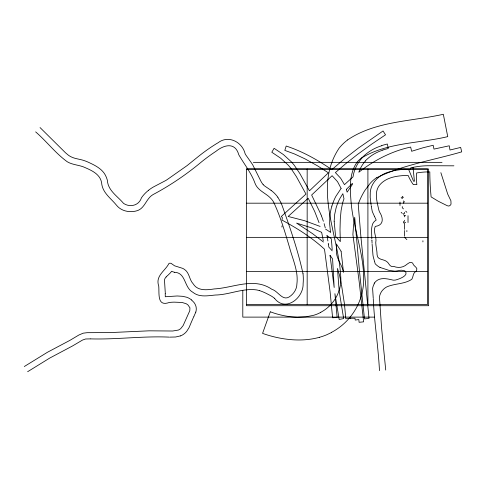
<?xml version="1.0" encoding="UTF-8"?>
<svg xmlns="http://www.w3.org/2000/svg" width="486" height="486" viewBox="0 0 486 486"><rect width="100%" height="100%" fill="white"/><g stroke="black" fill="none" stroke-linecap="round" stroke-linejoin="round"><path stroke-width="0.73" d="M165.264 292.596L164.499 280.325A5.139 5.139 0 0 1 164.633 279.335L164.669 279.219A5.966 5.966 0 0 1 166.176 276.984M165.252 293.167L165.24 293.623M165.234 293.696L165.283 296.746L177.22 295.98L182.584 296.314L186.594 297.213A15.88 15.88 0 0 1 191.63 299.99M339.799 288.198L340.358 285.489A43.57 43.57 0 0 0 340.88 280.495C340.139 237.071 311.951 188.696 339.173 148.084A46.814 46.814 0 0 1 347.63 139.925M195.809 312.115L194.023 316.113M331.883 206.064L333.408 201.684A52.452 52.452 0 0 1 335.905 196.289L341.069 188.495M270.24 311.927L262.568 333.378A117.059 117.059 0 0 0 276.103 337.32C290.233 340.492 305.208 341.215 319.284 337.351M374.524 282.967L374.153 283.842M191.083 322.759L193.908 316.325M190.925 323.184L189.261 327.151A28.413 28.413 0 0 1 188.89 327.898L186.855 331.124A14.787 14.787 0 0 1 180.519 335.917M374.117 283.927L373.242 286.023A12.794 12.794 0 0 0 372.61 288.49L373.236 298.143M357.01 162.251C348.748 174.043 350.078 189.546 351.165 203.16C353.614 229.428 364.336 254.555 363.662 281.145A66.746 66.746 0 0 1 362.829 289.255L361.912 293.666A60.513 60.513 0 0 1 331.403 332.436M361.967 158.029L360.296 160.028A36.796 36.796 0 0 0 353.662 173.611L352.994 176.904L344.459 184.656L340.643 178.21L335.395 172.597L345.267 164.061L357.483 154.451L371.754 144.087L385.526 134.816L383.053 130.983L358.619 147.92L344.246 159.013L331.81 169.681L331.221 169.243M365.357 161.073L363.893 162.822A32.441 32.441 0 0 0 358.82 172.238C373.661 160.556 391.71 151.116 410.652 147.076L411.636 151.28L422.923 147.805L433.166 145.265L433.986 149.087L449.252 145.788L449.993 150.01L460.661 147.428L461.7 151.863C433.384 160.173 403.18 164.76 376.486 177.821M166.121 276.929L167.816 275.331M374.566 282.84C379.153 276.698 386.886 278.624 393.168 280.149A11.962 11.962 0 0 0 395.677 280.003C398.963 279.104 409.066 275.684 405.221 271.212A5.996 5.996 0 0 0 404.145 270.629L401.09 270.18L396.527 271.006A12.818 12.818 0 0 1 394.747 271.17L389.025 270.38L380.028 267.434M168.144 275.033L169.808 273.43A17.52 17.52 0 0 0 171.607 271.255A22.787 22.787 0 0 0 174.383 272.269M148.564 190.251L149.469 189.558A42.677 42.677 0 0 1 153.424 186.97L165.89 180.434A47.555 47.555 0 0 0 167.779 179.182L187.055 165.629L197.753 156.99A186.721 186.721 0 0 1 211.92 146.596L216.027 143.959A65.373 65.373 0 0 1 218.044 142.787C228.335 134.762 242.241 141.9 245.126 153.722A21.809 21.809 0 0 0 245.728 154.834L251.384 162.834A50.574 50.574 0 0 1 252.854 165.106L260.283 179.978A32.234 32.234 0 0 0 261.851 182.864L263.163 184.607M361.189 158.199C386.953 142.337 419.108 143.51 447.74 136.627L443.329 114.283C411.435 121.494 375.642 120.953 347.618 139.901M27.629 371.717L49.736 358.067L72.56 345.941L82.486 340.079L85.609 338.985L90.694 338.882M24.3 366.523L47.421 352.283L69.996 340.309L78.92 334.994L83.197 333.183L87.073 332.685L110.638 332.57L149.093 330.826L172.694 331.015L178.471 330.043L180.604 328.773L183.149 325.547L189.789 310.694L189.929 307.832L188.118 305.141A9.137 9.137 0 0 0 186.132 303.714L182.116 302.474L174.195 302.146A60.92 60.92 0 0 0 169.401 302.438C156.857 307.049 159.426 293.599 158.728 286.054C155.143 275.841 165.033 271.133 168.903 263.552A2.63 2.63 0 0 1 169.474 263.23L170.999 263.284L174.602 265.824L182.572 268.333A12.551 12.551 0 0 1 184.741 269.621C189.534 272.986 189.236 279.669 193.136 283.763C197.589 291.193 207.012 290.039 214.332 288.927C233.547 287.888 253.905 276.899 271.887 289.316C277.931 290.932 282.311 301.022 289.042 297.025C293.599 294.151 296.879 289.328 296.916 283.824C298.471 271.176 292.694 259.311 289.516 247.38C284.924 231.998 280.404 216.379 273.497 201.872A22.593 22.593 0 0 0 271.401 199.005C266.401 193.155 257.762 190.943 254.968 183.149C251.189 172.737 244.172 164.183 238.76 154.718C235.163 141.736 223.961 144.895 216.057 151.249A180.871 180.871 0 0 0 201.702 161.729C186.642 174.316 170.331 185.409 153.029 194.6C146.31 198.385 145.089 207.692 137.769 210.517C130.339 213.032 121.208 211.428 116.269 204.946C110.565 198.021 102.194 192.48 101.604 182.621C99.903 173.581 90.584 169.93 83.07 166.741C77.869 164.912 72.135 164.663 67.305 161.795C55.556 153.29 46.626 141.39 35.654 131.888M320.784 312.407L317.668 313.871A39.038 39.038 0 0 1 313.197 315.402L306.059 316.787L298.368 317.194M331.452 332.533L326.695 334.787A61.613 61.613 0 0 1 319.284 337.351M180.5 335.875L175.61 336.998L169.632 337.138M382.877 149.943L388.271 148.467L387.324 144.008L381.765 145.508M350.758 318.136L350.333 318.415M253.352 162.354L442.029 162.354M246.42 169.037L428.646 169.037L428.646 305.712L246.42 305.712L246.42 169.019L427.504 169.019L427.504 304.552L246.42 304.552M246.42 203.184L427.504 203.184M403.435 213.439L404.583 213.439L404.583 212.297M403.435 214.575L404.583 215.717L405.725 215.717M404.583 222.545L405.725 222.545M246.42 237.356L427.504 237.356M246.42 271.522L427.504 271.522M374.42 317.115L242.8 317.115L242.8 290.312M453.918 165.817L429.897 165.738A76.703 76.703 0 0 0 415.56 166.898L410.798 167.737L410.676 169.547L405.057 169.304A47.014 47.014 0 0 0 401.722 169.462L394.14 170.592L387.482 172.421A32.064 32.064 0 0 0 382.421 174.729L380.392 176.029A27.374 27.374 0 0 0 378.503 177.469L377.112 178.714A25.703 25.703 0 0 0 375.441 180.47L374.913 181.102A22.423 22.423 0 0 0 372.343 185.038L372.221 185.3A19.622 19.622 0 0 0 370.946 188.653L370.769 189.346A22.307 22.307 0 0 0 370.289 192.146L370.204 197.444L371.085 204.813M90.876 338.888C116.926 339.623 142.896 335.929 168.94 337.114M259.524 290.652L258.576 290.379A24.367 24.367 0 0 0 256.371 289.881C242.429 288.052 229.246 294.808 215.377 295.026C207.874 295.719 199.199 297.554 192.839 292.268C183.866 287.445 186.144 272.561 174.383 272.275M320.146 226.433L304.473 220.662L288.137 216.464L308.191 198.233L314.764 211.635L319.053 222.691M330.31 232.174L325.577 229.106M331.179 169.213C317.237 159.687 302.286 151.316 286.193 146.043L284.808 150.387L294.395 153.916L305.02 158.873L317.759 165.981L328.39 172.816L309.436 190.828L299.971 173.739L294.431 165.477A58.235 58.235 0 0 0 291.187 161.686L283.441 154.603L274.098 148.291L271.808 152.233L280.629 158.187L287.852 164.79A53.691 53.691 0 0 1 290.841 168.278L296.351 176.57L305.973 194.078L281.315 216.477L282.354 217.625L282.008 220.055L282.475 220.352C297.414 228.463 312.006 237.63 324.502 249.215L330.122 291.946L332.606 317.777L337.15 317.461L334.909 293.69L339.173 319.436L343.651 318.585L339.21 291.406L337.466 268.46L339.574 275.386L341.354 284.031M271.073 190.33L265.083 186.278A13.237 13.237 0 0 1 263.145 184.625M191.618 300.002L194.035 302.547A11.549 11.549 0 0 1 196.089 306.903L196.137 307.31A10.498 10.498 0 0 1 195.791 312.109M274.547 298.343C285.416 312.516 303.598 297.991 303.124 283.715A49.791 49.791 0 0 0 303.033 273.782M323.457 242.052L312.62 233.699L296.582 223.104L311.52 227.831L321.641 232.32M331.276 238.705L326.969 235.643M332.066 175.738L311.635 195.014L320.754 214.089M332.436 176.066L337.521 181.661L341.123 188.434M403.435 197.492L402.287 196.35L402.287 198.628L401.144 197.492M403.435 200.906L404.583 202.048M403.435 208.883L402.287 207.741L402.287 206.605M405.725 211.161L406.873 212.297M401.144 212.297L402.287 213.439M404.583 237.356L406.873 239.634M40.052 127.569L64.832 152.118A46.711 46.711 0 0 0 65.725 152.975L68.38 155.186A18.237 18.237 0 0 0 70.828 156.686A22.478 22.478 0 0 0 74.115 158.023A27.981 27.981 0 0 0 75.622 158.472L81.138 159.724A40.107 40.107 0 0 1 82.608 160.107L83.398 160.344A44.22 44.22 0 0 1 88.264 162.209C95.262 165.422 103.081 169.225 106.148 176.813A24.47 24.47 0 0 1 106.61 177.985A32.732 32.732 0 0 1 107.339 180.233C107.959 190.658 117.539 196.174 123.584 203.415C130.029 207.741 139.039 205.548 141.45 197.808A33.892 33.892 0 0 1 148.576 190.269M332.248 250.885L328.809 247.082L328.396 244.239M277.81 197.213L280.55 201.927A44.9 44.9 0 0 1 281.096 203.112A55.799 55.799 0 0 1 282.159 205.675C290.154 228.001 298.021 250.6 303.021 273.782M374.536 216.531L372.3 211.598L371.31 206.471M374.639 216.72L376.182 220.103L375.241 220.747A8.444 8.444 0 0 0 372.458 224.453L371.924 226.646A31.244 31.244 0 0 0 371.535 230.072L371.82 239.039M341.05 251.165L336.361 243.929L336.67 248.37M408.611 169.407L413.543 181.235L414.418 181.242L413.027 167.342M320.882 214.411L321.137 215.055M321.264 215.377L321.702 216.507M321.823 216.835L323.384 221.282M440.863 172.67L447.709 194.121L450.923 200.791L451.026 204.011A3.669 3.669 0 0 1 450.388 205.171L448.943 206.064L447.308 205.742L438.275 201.247L431.106 196.903L430.651 191.721A274.11 274.11 0 0 1 429.812 171.904A70.531 70.531 0 0 0 416.63 172.973A66.94 66.94 0 0 0 416.854 184.631L413.349 184.631A40.642 40.642 0 0 1 408.24 175.568A42.039 42.039 0 0 0 405.512 175.47C396.533 175.859 386.473 177.408 380.161 184.443C373.777 191.46 376.978 201.392 378.734 209.618A19.264 19.264 0 0 0 379.505 211.908C383.381 217.935 384.055 225.121 375.465 226.397A1.829 1.829 0 0 0 375.107 226.768C372.883 231.889 377.057 237.223 375.745 242.563C375.824 246.688 377.106 250.588 377.069 254.725C377.172 260.101 383.618 258.989 386.68 261.486C389.31 263.193 389.523 267.482 393.593 266.371C398.344 268.284 403.386 267.61 407.171 264.123A17.739 17.739 0 0 0 408.131 263.455L409.917 262.41L411.842 262.64A3.918 3.918 0 0 1 412.699 263.181C413.307 266.389 418.215 267.276 416.587 270.532A4.259 4.259 0 0 1 416.028 271.34C412.632 272.968 413.513 276.771 411.782 279.316C404.413 284.286 394.681 283.356 386.741 286.922A14.683 14.683 0 0 0 383.448 289.316L382.33 290.525A13.468 13.468 0 0 0 380.738 292.961L379.949 294.88A11.694 11.694 0 0 0 379.457 297.256L381.546 327.515L385.726 370.065M346.318 189.412L352.441 183.331L352.429 184.364L347.144 192.146L346.378 189.595M374.524 261.365L373.363 257.203A40.156 40.156 0 0 1 372.975 255.18L372.118 244.251M374.615 261.65L375.192 263.758A18.456 18.456 0 0 0 380.009 267.464M324.113 223.621L325.255 227.806M343.316 271.723C341.865 263.728 335.012 257.629 336.713 249.051M343.493 272.36L341.117 251.323M321.732 232.739L322.576 236.943M326.981 235.704L327.06 236.111M327.151 236.621L327.6 239.179M322.674 237.441L323.111 239.938M341.464 284.662L344.459 304.036L345.789 318.755L350.339 318.458M327.685 239.695L327.898 240.971M323.196 240.442L323.251 240.777M328.257 243.279L328.372 244.051M371.189 205.554L371.28 206.246M330.462 232.284L329.666 223.852L329.781 217.096A53.843 53.843 0 0 1 331.889 206.07M331.343 239.282L331.549 241.263M331.592 241.7L331.634 242.137M331.671 242.581L332.187 249.67M371.912 240.278L371.942 240.643M371.948 240.783L372.082 243.292M379.469 370.642C378.284 346.615 374.329 322.819 373.266 298.793M350.758 318.233L354.98 318.257L355.242 320.067L358.814 319.551L359.105 322.309L363.637 321.829L359.154 281.516L352.897 234.525L353.516 225.553L354.707 217.291L359.385 270.289L364.5 318.907L369.026 318.397L360.898 236.749L358.225 204.181L359.045 202.006A68.751 68.751 0 0 1 364.956 190.318L370.253 183.283A32.829 32.829 0 0 1 376.462 177.791M422.917 240.77L422.917 241.913M408.021 215.717L408.021 222.545M406.873 230.522L406.873 231.658M404.583 215.717L404.583 216.853M404.583 220.267L404.583 221.409M404.583 229.38L404.583 223.688L403.435 222.545L403.435 221.409M404.583 230.522L404.583 236.214M403.435 202.048L403.435 203.184M399.996 202.048L399.996 205.463M367.908 169.019L367.908 304.552M307.164 169.019L307.164 304.552M281.947 225.966L281.947 227.102M361.845 157.92A45.982 45.982 0 0 1 381.82 145.691M365.241 160.963A41.316 41.316 0 0 1 382.932 150.113M271.054 190.354A30.472 30.472 0 0 1 277.828 197.201M274.572 298.313A28.255 28.255 0 0 0 270.119 295.385L266.267 293.392A50.659 50.659 0 0 0 259.536 290.61M339.769 288.192A37.738 37.738 0 0 1 320.736 312.316M298.368 317.297A86.356 86.356 0 0 1 270.295 311.781M356.991 162.233A23.857 23.857 0 0 1 361.207 158.217M334.161 221.252L335.601 236.463L340.334 241.603L340.006 229.823L340.297 218.967L341.087 210.566L342.466 203.604A48.175 48.175 0 0 1 343.389 200.524L343.997 198.841L342.843 193.701L339.927 198.428A48.655 48.655 0 0 0 336.087 207.947L334.666 214.472L334.161 221.252M330.03 255.375L334.174 287.505L332.588 258.904L330.03 255.375"/></g></svg>
